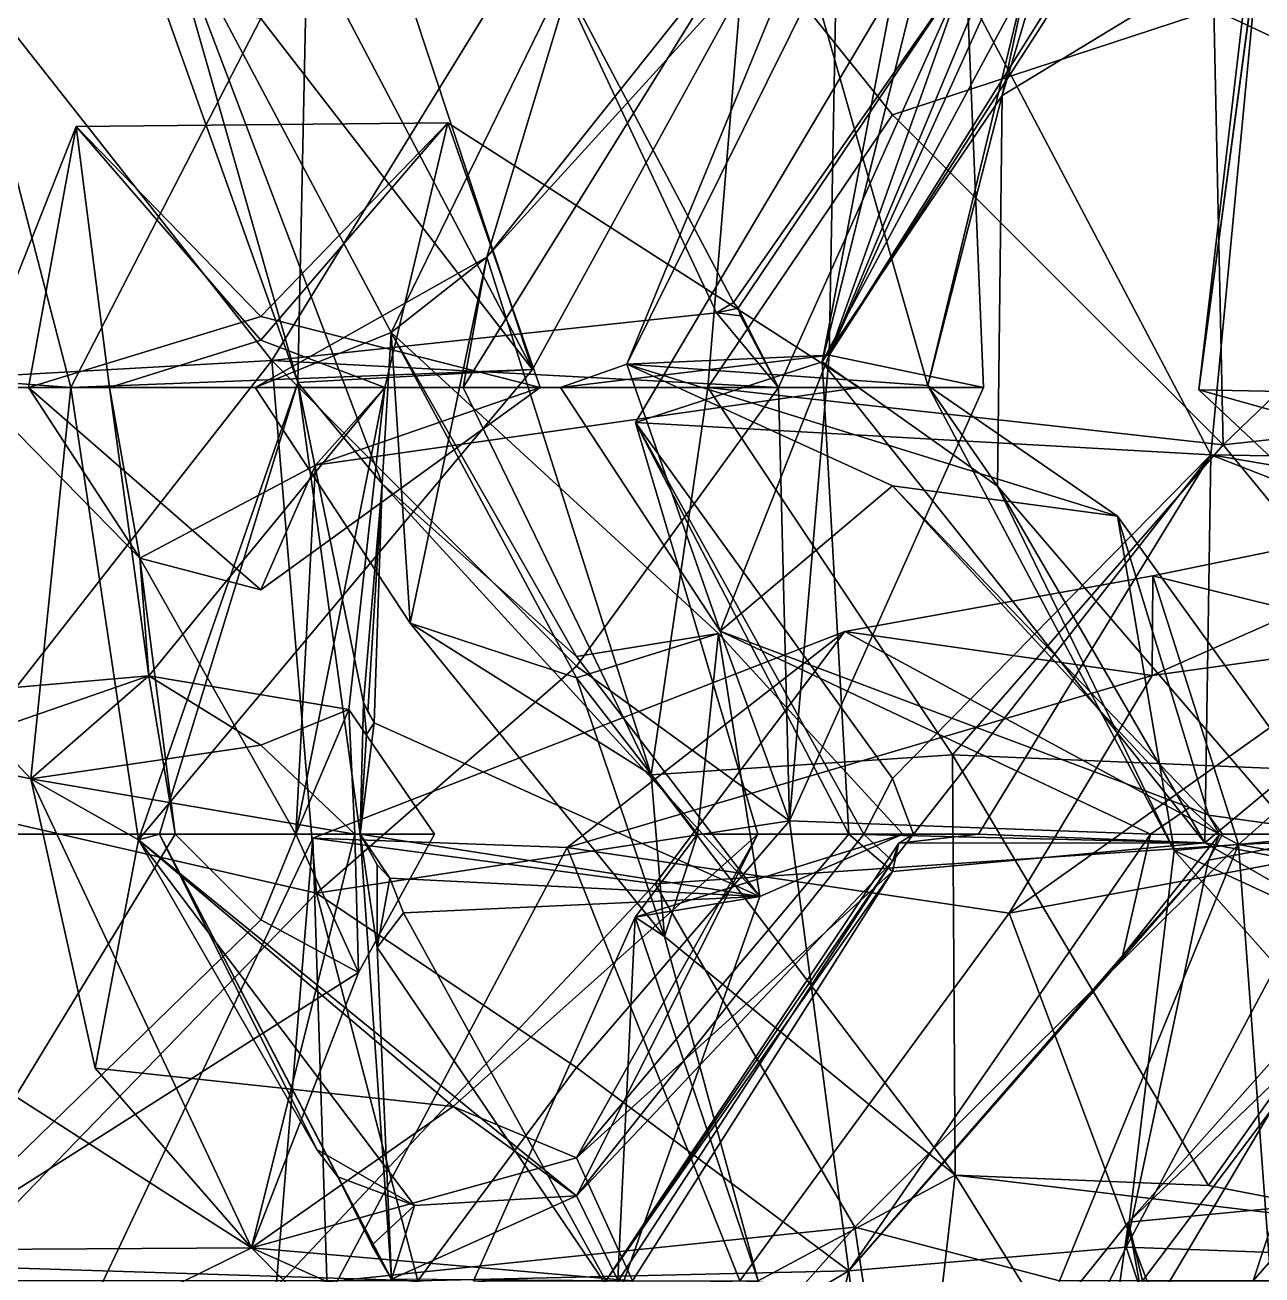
# Model space of a CAD drawing. Extents: x 290083 to 295691, y 4553739 to 4561622.
# Drawn here: x 294056.18 to 294105.5, y 4558586.44 to 4558636.29 of the extents above; entities that cross this region are included whole.
import ezdxf

# ---------------------------------------------------------------- set-up
doc = ezdxf.new("R2010")
doc.units = 0
doc.layers.add('Au_ppm_Pref_-_0_3', color=7, linetype='CONTINUOUS')

msp = doc.modelspace()

# ---------------------------------------------------------------- linework, layer by layer
at = {"layer": 'Au_ppm_Pref_-_0_3'}
for points in [[(294067.431, 4558639.651, 1905.647), (294067.059, 4558622.031, 1900.253), (294059.297, 4558643.833, 1900.584)], [(294061.531, 4558641.444, 1894.211), (294059.297, 4558643.833, 1900.584), (294067.059, 4558622.031, 1900.253)], [(294102.984, 4558621.736, 1894.584), (294105.725, 4558642.253, 1889.95), (294114.897, 4558621.5, 1888.8)], [(294102.984, 4558621.736, 1894.584), (294105.085, 4558639.651, 1894.645), (294105.725, 4558642.253, 1889.95)], [(294078.415, 4558639.684, 1888.68), (294061.531, 4558641.444, 1894.211), (294070.772, 4558624.029, 1889.508)], [(294067.059, 4558622.031, 1900.253), (294070.418, 4558617.996, 1894.645), (294061.531, 4558641.444, 1894.211)], [(294070.772, 4558624.029, 1889.508), (294061.531, 4558641.444, 1894.211), (294070.418, 4558617.996, 1894.645)], [(294103.581, 4558636.905, 1874.102), (294115.97, 4558631.099, 1873.738), (294125.949, 4558640.789, 1876.827)], [(294052.363, 4558640.239, 1948.491), (294066.012, 4558622.903, 1946.63), (294042.569, 4558621.589, 1949.854)], [(294066.012, 4558622.903, 1946.63), (294052.363, 4558640.239, 1948.491), (294076.579, 4558640.105, 1947.312)], [(294083.745, 4558624.812, 1946.201), (294066.012, 4558622.903, 1946.63), (294076.579, 4558640.105, 1947.312)], [(294073.651, 4558621.833, 1876.827), (294084.918, 4558639.998, 1876.827), (294074.587, 4558627.029, 1880.951)], [(294073.651, 4558621.833, 1876.827), (294083.403, 4558621.833, 1873.353), (294084.918, 4558639.998, 1876.827)], [(294086.057, 4558639.651, 1881.928), (294074.587, 4558627.029, 1880.951), (294084.918, 4558639.998, 1876.827)], [(294084.431, 4558625.22, 1946.204), (294083.745, 4558624.812, 1946.201), (294076.579, 4558640.105, 1947.312)], [(294084.431, 4558625.22, 1946.204), (294076.579, 4558640.105, 1947.312), (294093.707, 4558638.513, 1942.195)], [(294080.513, 4558620.435, 1906.747), (294087.958, 4558622.856, 1913.424), (294092.319, 4558640.326, 1907.276)], [(294080.513, 4558620.435, 1906.747), (294092.319, 4558640.326, 1907.276), (294103.455, 4558619.151, 1905.669)], [(294084.918, 4558639.998, 1876.827), (294083.403, 4558621.833, 1873.353), (294090.771, 4558632.71, 1873.201)], [(294090.771, 4558632.71, 1873.201), (294103.581, 4558636.905, 1874.102), (294084.918, 4558639.998, 1876.827)], [(294087.958, 4558622.856, 1913.424), (294091.185, 4558639.651, 1912.463), (294092.319, 4558640.326, 1907.276)], [(294092.319, 4558640.326, 1907.276), (294105.465, 4558640.282, 1900.867), (294103.455, 4558619.151, 1905.669)], [(294102.984, 4558621.736, 1894.584), (294112.823, 4558618.982, 1901.199), (294105.465, 4558640.282, 1900.867)], [(294102.984, 4558621.736, 1894.584), (294105.465, 4558640.282, 1900.867), (294105.085, 4558639.651, 1894.645)], [(294103.455, 4558619.151, 1905.669), (294105.465, 4558640.282, 1900.867), (294112.823, 4558618.982, 1901.199)], [(294076.418, 4558622.551, 1906.102), (294070.747, 4558639.651, 1908.962), (294065.573, 4558636.547, 1907.558)], [(294067.431, 4558639.651, 1905.647), (294076.418, 4558622.551, 1906.102), (294067.059, 4558622.031, 1900.253)], [(294076.418, 4558622.551, 1906.102), (294067.431, 4558639.651, 1905.647), (294085.796, 4558639.651, 1906.523)], [(294085.796, 4558639.651, 1906.523), (294070.747, 4558639.651, 1908.962), (294076.418, 4558622.551, 1906.102)], [(294078.415, 4558639.684, 1888.68), (294070.772, 4558624.029, 1889.508), (294074.587, 4558627.029, 1880.951)], [(294078.415, 4558639.684, 1888.68), (294074.587, 4558627.029, 1880.951), (294086.057, 4558639.651, 1881.928)], [(294088.553, 4558639.651, 1930.635), (294080.17, 4558622.767, 1930.538), (294088.239, 4558623.122, 1936.984)], [(294088.553, 4558639.651, 1930.635), (294087.117, 4558639.651, 1925.816), (294080.17, 4558622.767, 1930.538)], [(294080.17, 4558622.767, 1930.538), (294087.117, 4558639.651, 1925.816), (294092.175, 4558621.907, 1924.414)], [(294087.117, 4558639.651, 1925.816), (294096.463, 4558639.651, 1921.085), (294092.175, 4558621.907, 1924.414)], [(294095.135, 4558633.48, 1918.402), (294096.974, 4558639.651, 1915.478), (294087.958, 4558622.856, 1913.424)], [(294087.958, 4558622.856, 1913.424), (294096.974, 4558639.651, 1915.478), (294091.185, 4558639.651, 1912.463)], [(294095.129, 4558639.651, 1934.19), (294088.239, 4558623.122, 1936.984), (294095.658, 4558639.502, 1934.535)], [(294088.553, 4558639.651, 1930.635), (294088.239, 4558623.122, 1936.984), (294095.129, 4558639.651, 1934.19)], [(294098.576, 4558639.584, 1936.573), (294096.889, 4558636.556, 1936.363), (294088.239, 4558623.122, 1936.984)], [(294098.576, 4558639.584, 1936.573), (294088.239, 4558623.122, 1936.984), (294093.707, 4558638.513, 1942.195)], [(294095.658, 4558639.502, 1934.535), (294088.239, 4558623.122, 1936.984), (294096.889, 4558636.556, 1936.363)], [(294095.135, 4558633.48, 1918.402), (294092.175, 4558621.907, 1924.414), (294096.463, 4558639.651, 1921.085)], [(294095.135, 4558633.48, 1918.402), (294096.463, 4558639.651, 1921.085), (294105.28, 4558639.651, 1918.402)], [(294095.135, 4558633.48, 1918.402), (294105.28, 4558639.651, 1918.402), (294096.974, 4558639.651, 1915.478)], [(294084.618, 4558624.997, 1946.166), (294084.431, 4558625.22, 1946.204), (294093.707, 4558638.513, 1942.195)], [(294086.218, 4558621.833, 1945.952), (294084.618, 4558624.997, 1946.166), (294093.707, 4558638.513, 1942.195)], [(294094.402, 4558621.833, 1942.159), (294086.218, 4558621.833, 1945.952), (294093.707, 4558638.513, 1942.195)], [(294094.402, 4558621.833, 1942.159), (294093.707, 4558638.513, 1942.195), (294088.239, 4558623.122, 1936.984)], [(294040.546, 4558623.142, 1912.812), (294057.997, 4558621.833, 1908.891), (294053.704, 4558638.314, 1910.471)], [(294065.573, 4558636.547, 1907.558), (294053.704, 4558638.314, 1910.471), (294057.997, 4558621.833, 1908.891)], [(294065.573, 4558636.547, 1907.558), (294057.997, 4558621.833, 1908.891), (294076.418, 4558622.551, 1906.102)], [(294103.955, 4558619.546, 1873.353), (294103.581, 4558636.905, 1874.102), (294090.771, 4558632.71, 1873.201)], [(294103.955, 4558619.546, 1873.353), (294115.97, 4558631.099, 1873.738), (294103.581, 4558636.905, 1874.102)], [(294094.956, 4558617.897, 1918.402), (294095.135, 4558633.48, 1918.402), (294087.958, 4558622.856, 1913.424)], [(294094.956, 4558617.897, 1918.402), (294092.175, 4558621.907, 1924.414), (294095.135, 4558633.48, 1918.402)], [(294090.771, 4558632.71, 1873.201), (294083.403, 4558621.833, 1873.353), (294103.955, 4558619.546, 1873.353)], [(294054.08, 4558621.833, 1924.341), (294056.319, 4558621.833, 1928.704), (294058.211, 4558632.245, 1924.341)], [(294058.211, 4558632.245, 1924.341), (294059.545, 4558621.833, 1921.5), (294054.08, 4558621.833, 1924.341)], [(294058.211, 4558632.245, 1924.341), (294056.319, 4558621.833, 1928.704), (294065.573, 4558624.668, 1925.286)], [(294058.211, 4558632.245, 1924.341), (294065.573, 4558624.668, 1925.286), (294073.039, 4558632.391, 1924.341)], [(294073.039, 4558632.391, 1924.341), (294065.573, 4558623.714, 1923.714), (294058.211, 4558632.245, 1924.341)], [(294058.211, 4558632.245, 1924.341), (294065.573, 4558623.714, 1923.714), (294059.545, 4558621.833, 1921.5)], [(294073.039, 4558632.391, 1924.341), (294065.573, 4558624.668, 1925.286), (294076.722, 4558621.833, 1929.597)], [(294073.039, 4558632.391, 1924.341), (294070.528, 4558621.833, 1922.006), (294065.573, 4558623.714, 1923.714)], [(294089.451, 4558621.833, 1924.341), (294070.528, 4558621.833, 1922.006), (294073.039, 4558632.391, 1924.341)], [(294073.039, 4558632.391, 1924.341), (294076.722, 4558621.833, 1929.597), (294089.451, 4558621.833, 1924.341)], [(294115.97, 4558631.099, 1873.738), (294103.955, 4558619.546, 1873.353), (294124.752, 4558621.833, 1872.687)], [(294074.587, 4558627.029, 1880.951), (294065.356, 4558621.833, 1882.766), (294071.528, 4558612.437, 1882.766)], [(294070.772, 4558624.029, 1889.508), (294065.356, 4558621.833, 1882.766), (294074.587, 4558627.029, 1880.951)], [(294074.587, 4558627.029, 1880.951), (294071.528, 4558612.437, 1882.766), (294081.149, 4558606.383, 1877.934)], [(294073.651, 4558621.833, 1876.827), (294074.587, 4558627.029, 1880.951), (294081.149, 4558606.383, 1877.934)], [(294084.618, 4558624.997, 1946.166), (294083.745, 4558624.812, 1946.201), (294084.431, 4558625.22, 1946.204)], [(294076.722, 4558621.833, 1929.597), (294065.573, 4558624.668, 1925.286), (294056.319, 4558621.833, 1928.704)], [(294083.745, 4558624.812, 1946.201), (294086.218, 4558621.833, 1945.952), (294066.012, 4558622.903, 1946.63)], [(294084.711, 4558624.688, 1946.164), (294083.745, 4558624.812, 1946.201), (294084.618, 4558624.997, 1946.166)], [(294084.711, 4558624.688, 1946.164), (294086.218, 4558621.833, 1945.952), (294083.745, 4558624.812, 1946.201)], [(294086.218, 4558621.833, 1945.952), (294084.711, 4558624.688, 1946.164), (294084.618, 4558624.997, 1946.166)], [(294065.573, 4558623.714, 1923.714), (294070.528, 4558621.833, 1922.006), (294059.545, 4558621.833, 1921.5)], [(294070.772, 4558624.029, 1889.508), (294071.528, 4558612.437, 1882.766), (294065.356, 4558621.833, 1882.766)], [(294070.418, 4558617.996, 1894.645), (294078.172, 4558611.107, 1891.069), (294070.772, 4558624.029, 1889.508)], [(294070.772, 4558624.029, 1889.508), (294078.172, 4558611.107, 1891.069), (294083.834, 4558612.022, 1888.705)], [(294078.172, 4558610.256, 1886.625), (294071.528, 4558612.437, 1882.766), (294070.772, 4558624.029, 1889.508)], [(294083.834, 4558612.022, 1888.705), (294078.172, 4558610.256, 1886.625), (294070.772, 4558624.029, 1889.508)], [(294040.546, 4558623.142, 1912.812), (294043.783, 4558608.835, 1918.402), (294056.405, 4558606.222, 1912.373)], [(294040.546, 4558623.142, 1912.812), (294056.405, 4558606.222, 1912.373), (294057.997, 4558621.833, 1908.891)], [(294088.239, 4558623.122, 1936.984), (294077.523, 4558621.833, 1936.22), (294083.9, 4558612.115, 1936.22)], [(294088.239, 4558623.122, 1936.984), (294080.17, 4558622.767, 1930.538), (294077.523, 4558621.833, 1936.22)], [(294086.665, 4558604.547, 1941.656), (294088.239, 4558623.122, 1936.984), (294083.9, 4558612.115, 1936.22)], [(294094.402, 4558621.833, 1942.159), (294088.239, 4558623.122, 1936.984), (294086.665, 4558604.547, 1941.656)], [(294042.569, 4558621.589, 1949.854), (294066.012, 4558622.903, 1946.63), (294052.195, 4558605.252, 1947.387)], [(294066.012, 4558622.903, 1946.63), (294067.793, 4558601.665, 1943.552), (294052.195, 4558605.252, 1947.387)], [(294057.997, 4558621.833, 1908.891), (294060.695, 4558603.791, 1905.319), (294076.418, 4558622.551, 1906.102)], [(294060.695, 4558603.791, 1905.319), (294067.059, 4558622.031, 1900.253), (294076.418, 4558622.551, 1906.102)], [(294066.012, 4558622.903, 1946.63), (294078.172, 4558610.718, 1945.864), (294067.793, 4558601.665, 1943.552)], [(294066.012, 4558622.903, 1946.63), (294086.218, 4558621.833, 1945.952), (294078.172, 4558610.718, 1945.864)], [(294083.9, 4558612.115, 1936.22), (294077.523, 4558621.833, 1936.22), (294080.17, 4558622.767, 1930.538)], [(294083.9, 4558612.115, 1936.22), (294080.17, 4558622.767, 1930.538), (294090.771, 4558617.908, 1934.911)], [(294090.771, 4558617.908, 1934.911), (294080.17, 4558622.767, 1930.538), (294099.737, 4558616.694, 1930.281)], [(294080.17, 4558622.767, 1930.538), (294092.175, 4558621.907, 1924.414), (294099.737, 4558616.694, 1930.281)], [(294087.958, 4558622.856, 1913.424), (294080.513, 4558620.435, 1906.747), (294089.026, 4558604.015, 1907.346)], [(294094.956, 4558617.897, 1918.402), (294087.958, 4558622.856, 1913.424), (294103.223, 4558603.666, 1912.48)], [(294103.223, 4558603.666, 1912.48), (294087.958, 4558622.856, 1913.424), (294089.026, 4558604.015, 1907.346)], [(294060.755, 4558615.019, 1924.341), (294056.319, 4558621.833, 1928.704), (294054.08, 4558621.833, 1924.341)], [(294054.08, 4558621.833, 1924.341), (294059.545, 4558621.833, 1921.5), (294060.755, 4558615.019, 1924.341)], [(294060.755, 4558615.019, 1924.341), (294065.573, 4558613.766, 1927.03), (294056.319, 4558621.833, 1928.704)], [(294065.573, 4558613.766, 1927.03), (294076.722, 4558621.833, 1929.597), (294056.319, 4558621.833, 1928.704)], [(294060.695, 4558603.791, 1905.319), (294057.997, 4558621.833, 1908.891), (294056.405, 4558606.222, 1912.373)], [(294060.755, 4558615.019, 1924.341), (294059.545, 4558621.833, 1921.5), (294061.11, 4558610.327, 1918.402)], [(294070.528, 4558621.833, 1922.006), (294061.11, 4558610.327, 1918.402), (294059.545, 4558621.833, 1921.5)], [(294067.059, 4558622.031, 1900.253), (294060.695, 4558603.791, 1905.319), (294061.541, 4558604.015, 1900.584)], [(294070.528, 4558621.833, 1922.006), (294069.093, 4558608.993, 1918.402), (294061.11, 4558610.327, 1918.402)], [(294061.541, 4558604.015, 1900.584), (294069.541, 4558604.015, 1896.515), (294067.059, 4558622.031, 1900.253)], [(294067.761, 4558618.739, 1924.341), (294076.722, 4558621.833, 1929.597), (294065.573, 4558613.766, 1927.03)], [(294070.528, 4558621.833, 1922.006), (294067.761, 4558618.739, 1924.341), (294066.98, 4558604.015, 1919.065)], [(294070.528, 4558621.833, 1922.006), (294066.98, 4558604.015, 1919.065), (294069.093, 4558608.993, 1918.402)], [(294067.059, 4558622.031, 1900.253), (294069.541, 4558604.015, 1896.515), (294069.672, 4558609.266, 1896.15)], [(294067.059, 4558622.031, 1900.253), (294069.672, 4558609.266, 1896.15), (294070.418, 4558617.996, 1894.645)], [(294089.451, 4558621.833, 1924.341), (294076.722, 4558621.833, 1929.597), (294067.761, 4558618.739, 1924.341)], [(294067.761, 4558618.739, 1924.341), (294070.528, 4558621.833, 1922.006), (294089.451, 4558621.833, 1924.341)], [(294073.651, 4558621.833, 1876.827), (294081.149, 4558606.383, 1877.934), (294083.403, 4558621.833, 1873.353)], [(294086.665, 4558604.547, 1941.656), (294078.172, 4558610.718, 1945.864), (294086.218, 4558621.833, 1945.952)], [(294081.149, 4558606.383, 1877.934), (294093.166, 4558607.185, 1873.073), (294083.403, 4558621.833, 1873.353)], [(294103.955, 4558619.546, 1873.353), (294083.403, 4558621.833, 1873.353), (294093.166, 4558607.185, 1873.073)], [(294094.402, 4558621.833, 1942.159), (294086.665, 4558604.547, 1941.656), (294086.218, 4558621.833, 1945.952)], [(294094.956, 4558617.897, 1918.402), (294101.998, 4558603.364, 1924.059), (294092.175, 4558621.907, 1924.414)], [(294099.737, 4558616.694, 1930.281), (294092.175, 4558621.907, 1924.414), (294101.998, 4558603.364, 1924.059)], [(294120.192, 4558605.61, 1894.631), (294112.823, 4558618.982, 1901.199), (294102.984, 4558621.736, 1894.584)], [(294120.192, 4558605.61, 1894.631), (294102.984, 4558621.736, 1894.584), (294114.897, 4558621.5, 1888.8)], [(294124.752, 4558621.833, 1872.687), (294103.955, 4558619.546, 1873.353), (294114.869, 4558606.264, 1872.156)], [(294085.401, 4558604.015, 1906.523), (294089.026, 4558604.015, 1907.346), (294080.513, 4558620.435, 1906.747)], [(294085.401, 4558604.015, 1906.523), (294080.513, 4558620.435, 1906.747), (294089.629, 4558604.015, 1905.985)], [(294080.513, 4558620.435, 1906.747), (294090.771, 4558606.237, 1905.782), (294089.629, 4558604.015, 1905.985)], [(294090.771, 4558606.237, 1905.782), (294080.513, 4558620.435, 1906.747), (294103.455, 4558619.151, 1905.669)], [(294103.455, 4558619.151, 1905.669), (294091.609, 4558604.015, 1906.129), (294090.771, 4558606.237, 1905.782)], [(294094.196, 4558604.015, 1906.523), (294091.609, 4558604.015, 1906.129), (294103.455, 4558619.151, 1905.669)], [(294103.955, 4558619.546, 1873.353), (294093.166, 4558607.185, 1873.073), (294114.869, 4558606.264, 1872.156)], [(294103.223, 4558603.666, 1912.48), (294094.196, 4558604.015, 1906.523), (294103.455, 4558619.151, 1905.669)], [(294115.97, 4558614.256, 1909.937), (294103.223, 4558603.666, 1912.48), (294103.455, 4558619.151, 1905.669)], [(294115.97, 4558614.256, 1909.937), (294103.455, 4558619.151, 1905.669), (294124.195, 4558615.647, 1906.523)], [(294124.195, 4558615.647, 1906.523), (294103.455, 4558619.151, 1905.669), (294112.823, 4558618.982, 1901.199)], [(294067.761, 4558618.739, 1924.341), (294065.573, 4558613.766, 1927.03), (294060.755, 4558615.019, 1924.341)], [(294060.755, 4558615.019, 1924.341), (294066.98, 4558604.015, 1919.065), (294067.761, 4558618.739, 1924.341)], [(294069.672, 4558609.266, 1896.15), (294069.847, 4558608.898, 1895.862), (294070.418, 4558617.996, 1894.645)], [(294069.847, 4558608.898, 1895.862), (294070.092, 4558608.46, 1895.871), (294070.418, 4558617.996, 1894.645)], [(294070.092, 4558608.46, 1895.871), (294085.471, 4558601.535, 1893.896), (294070.418, 4558617.996, 1894.645)], [(294078.172, 4558611.107, 1891.069), (294070.418, 4558617.996, 1894.645), (294085.471, 4558601.535, 1893.896)], [(294083.9, 4558612.115, 1936.22), (294090.771, 4558617.908, 1934.911), (294102.613, 4558605.087, 1936.22)], [(294090.771, 4558617.908, 1934.911), (294099.737, 4558616.694, 1930.281), (294103.371, 4558604.776, 1935.966)], [(294090.771, 4558617.908, 1934.911), (294103.371, 4558604.776, 1935.966), (294102.613, 4558605.087, 1936.22)], [(294094.956, 4558617.897, 1918.402), (294110.954, 4558599.218, 1917.441), (294101.998, 4558603.364, 1924.059)], [(294094.956, 4558617.897, 1918.402), (294103.223, 4558603.666, 1912.48), (294110.954, 4558599.218, 1917.441)], [(294101.119, 4558610.351, 1828.261), (294117.887, 4558617.764, 1829.115), (294101.154, 4558614.317, 1833.791)], [(294117.887, 4558617.764, 1829.115), (294101.119, 4558610.351, 1828.261), (294110.57, 4558611.652, 1823.373)], [(294117.887, 4558617.764, 1829.115), (294113.296, 4558611.318, 1836.425), (294101.154, 4558614.317, 1833.791)], [(294103.371, 4558604.776, 1935.966), (294099.737, 4558616.694, 1930.281), (294108.877, 4558604.015, 1930.281)], [(294099.737, 4558616.694, 1930.281), (294101.998, 4558603.364, 1924.059), (294108.877, 4558604.015, 1930.281)], [(294060.755, 4558615.019, 1924.341), (294061.11, 4558610.327, 1918.402), (294062.168, 4558604.015, 1920.007)], [(294060.755, 4558615.019, 1924.341), (294062.168, 4558604.015, 1920.007), (294066.98, 4558604.015, 1919.065)], [(294104.57, 4558603.605, 1841.068), (294088.865, 4558612.106, 1835.079), (294101.154, 4558614.317, 1833.791)], [(294101.154, 4558614.317, 1833.791), (294088.865, 4558612.106, 1835.079), (294101.119, 4558610.351, 1828.261)], [(294104.57, 4558603.605, 1841.068), (294101.154, 4558614.317, 1833.791), (294113.296, 4558611.318, 1836.425)], [(294115.97, 4558614.256, 1909.937), (294122.82, 4558599.829, 1911.148), (294103.223, 4558603.666, 1912.48)], [(294081.298, 4558602.041, 1839.059), (294067.655, 4558603.86, 1834.657), (294088.865, 4558612.106, 1835.079)], [(294077.791, 4558603.48, 1828.766), (294088.865, 4558612.106, 1835.079), (294067.655, 4558603.86, 1834.657)], [(294078.172, 4558610.256, 1886.625), (294081.677, 4558599.932, 1882.766), (294071.528, 4558612.437, 1882.766)], [(294071.528, 4558612.437, 1882.766), (294081.677, 4558599.932, 1882.766), (294081.149, 4558606.383, 1877.934)], [(294088.865, 4558612.106, 1835.079), (294077.791, 4558603.48, 1828.766), (294101.119, 4558610.351, 1828.261)], [(294104.57, 4558603.605, 1841.068), (294081.298, 4558602.041, 1839.059), (294088.865, 4558612.106, 1835.079)], [(294101.053, 4558604.015, 1937.313), (294086.665, 4558604.547, 1941.656), (294083.9, 4558612.115, 1936.22)], [(294101.053, 4558604.015, 1937.313), (294083.9, 4558612.115, 1936.22), (294102.613, 4558605.087, 1936.22)], [(294078.172, 4558611.107, 1891.069), (294085.471, 4558601.535, 1893.896), (294083.834, 4558612.022, 1888.705)], [(294083.834, 4558612.022, 1888.705), (294082.99, 4558604.015, 1886.434), (294078.172, 4558610.256, 1886.625)], [(294091.184, 4558604.015, 1888.705), (294082.99, 4558604.015, 1886.434), (294083.834, 4558612.022, 1888.705)], [(294091.184, 4558604.015, 1888.705), (294083.834, 4558612.022, 1888.705), (294085.471, 4558601.535, 1893.896)], [(294095.414, 4558600.86, 1824.408), (294110.57, 4558611.652, 1823.373), (294101.119, 4558610.351, 1828.261)], [(294095.414, 4558600.86, 1824.408), (294112.426, 4558604.015, 1818.813), (294110.57, 4558611.652, 1823.373)], [(294113.296, 4558611.318, 1836.425), (294128.939, 4558604.682, 1841.244), (294104.57, 4558603.605, 1841.068)], [(294086.665, 4558604.547, 1941.656), (294067.793, 4558601.665, 1943.552), (294078.172, 4558610.718, 1945.864)], [(294042.897, 4558604.015, 1919.591), (294062.168, 4558604.015, 1920.007), (294061.11, 4558610.327, 1918.402)], [(294042.897, 4558604.015, 1919.591), (294061.11, 4558610.327, 1918.402), (294043.783, 4558608.835, 1918.402)], [(294043.783, 4558608.835, 1918.402), (294061.11, 4558610.327, 1918.402), (294056.405, 4558606.222, 1912.373)], [(294061.11, 4558610.327, 1918.402), (294065.573, 4558607.565, 1917.218), (294056.405, 4558606.222, 1912.373)], [(294069.093, 4558608.993, 1918.402), (294065.573, 4558607.565, 1917.218), (294061.11, 4558610.327, 1918.402)], [(294101.119, 4558610.351, 1828.261), (294077.791, 4558603.48, 1828.766), (294095.414, 4558600.86, 1824.408)], [(294078.172, 4558610.256, 1886.625), (294082.99, 4558604.015, 1886.434), (294081.677, 4558599.932, 1882.766)], [(294069.672, 4558609.266, 1896.15), (294069.541, 4558604.015, 1896.515), (294069.79, 4558607.988, 1895.984)], [(294069.79, 4558607.988, 1895.984), (294070.092, 4558608.46, 1895.871), (294069.672, 4558609.266, 1896.15)], [(294070.092, 4558608.46, 1895.871), (294069.847, 4558608.898, 1895.862), (294069.672, 4558609.266, 1896.15)], [(294069.093, 4558608.993, 1918.402), (294069.328, 4558604.015, 1916.632), (294065.573, 4558607.565, 1917.218)], [(294066.98, 4558604.015, 1919.065), (294072.506, 4558604.015, 1918.402), (294069.093, 4558608.993, 1918.402)], [(294069.093, 4558608.993, 1918.402), (294072.506, 4558604.015, 1918.402), (294069.328, 4558604.015, 1916.632)], [(294069.79, 4558607.988, 1895.984), (294069.541, 4558604.015, 1896.515), (294070.092, 4558608.46, 1895.871)], [(294070.092, 4558608.46, 1895.871), (294069.541, 4558604.015, 1896.515), (294085.471, 4558601.535, 1893.896)], [(294056.405, 4558606.222, 1912.373), (294065.573, 4558607.565, 1917.218), (294069.328, 4558604.015, 1916.632)], [(294093.272, 4558590.417, 1878.445), (294093.166, 4558607.185, 1873.073), (294081.149, 4558606.383, 1877.934)], [(294093.272, 4558590.417, 1878.445), (294103.371, 4558589.999, 1872.155), (294093.166, 4558607.185, 1873.073)], [(294114.869, 4558606.264, 1872.156), (294093.166, 4558607.185, 1873.073), (294103.371, 4558589.999, 1872.155)], [(294058.974, 4558594.682, 1906.523), (294056.405, 4558606.222, 1912.373), (294065.201, 4558587.519, 1912.275)], [(294058.974, 4558594.682, 1906.523), (294060.695, 4558603.791, 1905.319), (294056.405, 4558606.222, 1912.373)], [(294056.405, 4558606.222, 1912.373), (294069.328, 4558604.015, 1916.632), (294065.201, 4558587.519, 1912.275)], [(294093.272, 4558590.417, 1878.445), (294081.149, 4558606.383, 1877.934), (294081.677, 4558599.932, 1882.766)], [(294091.609, 4558604.015, 1906.129), (294089.629, 4558604.015, 1905.985), (294090.771, 4558606.237, 1905.782)], [(294114.218, 4558587.919, 1877.568), (294114.869, 4558606.264, 1872.156), (294103.371, 4558589.999, 1872.155)], [(294107.683, 4558589.257, 1864.948), (294100.173, 4558588.538, 1858.749), (294115.501, 4558605.757, 1858.83)], [(294115.501, 4558605.757, 1858.83), (294100.173, 4558588.538, 1858.749), (294108.597, 4558596.624, 1853.069)], [(294052.195, 4558605.252, 1947.387), (294067.793, 4558601.665, 1943.552), (294053.395, 4558586.793, 1942.159)], [(294103.813, 4558604.007, 1936.348), (294101.053, 4558604.015, 1937.313), (294102.613, 4558605.087, 1936.22)], [(294102.613, 4558605.087, 1936.22), (294103.371, 4558604.776, 1935.966), (294103.813, 4558604.007, 1936.348)], [(294103.371, 4558604.776, 1935.966), (294108.877, 4558604.015, 1930.281), (294103.927, 4558604.015, 1935.958)], [(294103.371, 4558604.776, 1935.966), (294103.927, 4558604.015, 1935.958), (294103.813, 4558604.007, 1936.348)], [(294104.57, 4558603.605, 1841.068), (294128.939, 4558604.682, 1841.244), (294118.117, 4558601.108, 1847.413)], [(294078.172, 4558594.708, 1939.322), (294067.793, 4558601.665, 1943.552), (294086.665, 4558604.547, 1941.656)], [(294078.172, 4558594.708, 1939.322), (294086.665, 4558604.547, 1941.656), (294089.029, 4558586.603, 1936.107)], [(294101.053, 4558604.015, 1937.313), (294089.029, 4558586.603, 1936.107), (294086.665, 4558604.547, 1941.656)], [(294042.897, 4558604.015, 1919.591), (294052.064, 4558587.44, 1918.648), (294062.168, 4558604.015, 1920.007)], [(294052.064, 4558587.44, 1918.648), (294065.573, 4558600.602, 1919.54), (294062.168, 4558604.015, 1920.007)], [(294066.195, 4558585.944, 1841.175), (294057.166, 4558581.692, 1835.983), (294067.655, 4558603.86, 1834.657)], [(294067.655, 4558603.86, 1834.657), (294057.166, 4558581.692, 1835.983), (294068.24, 4558585.457, 1829.735)], [(294058.974, 4558594.682, 1906.523), (294073.253, 4558593.154, 1906.523), (294060.695, 4558603.791, 1905.319)], [(294060.695, 4558603.791, 1905.319), (294067.81, 4558591.44, 1901.982), (294061.541, 4558604.015, 1900.584)], [(294071.708, 4558589.204, 1902.473), (294067.81, 4558591.44, 1901.982), (294060.695, 4558603.791, 1905.319)], [(294071.708, 4558589.204, 1902.473), (294060.695, 4558603.791, 1905.319), (294078.172, 4558589.597, 1905.39)], [(294060.695, 4558603.791, 1905.319), (294073.253, 4558593.154, 1906.523), (294078.172, 4558589.597, 1905.39)], [(294061.541, 4558604.015, 1900.584), (294067.81, 4558591.44, 1901.982), (294068.647, 4558590.357, 1900.646)], [(294068.647, 4558590.357, 1900.646), (294070.79, 4558586.268, 1900.584), (294061.541, 4558604.015, 1900.584)], [(294061.541, 4558604.015, 1900.584), (294070.79, 4558586.268, 1900.584), (294069.541, 4558604.015, 1896.515)], [(294066.98, 4558604.015, 1919.065), (294062.168, 4558604.015, 1920.007), (294065.573, 4558600.602, 1919.54)], [(294065.201, 4558587.519, 1912.275), (294069.328, 4558604.015, 1916.632), (294069.473, 4558598.499, 1918.402)], [(294066.98, 4558604.015, 1919.065), (294065.573, 4558600.602, 1919.54), (294069.473, 4558598.499, 1918.402)], [(294066.195, 4558585.944, 1841.175), (294067.655, 4558603.86, 1834.657), (294081.298, 4558602.041, 1839.059)], [(294066.98, 4558604.015, 1919.065), (294069.473, 4558598.499, 1918.402), (294072.506, 4558604.015, 1918.402)], [(294067.655, 4558603.86, 1834.657), (294068.24, 4558585.457, 1829.735), (294077.791, 4558603.48, 1828.766)], [(294072.506, 4558604.015, 1918.402), (294069.473, 4558598.499, 1918.402), (294069.328, 4558604.015, 1916.632)], [(294070.212, 4558599.496, 1897.319), (294070.212, 4558602.796, 1896.41), (294069.541, 4558604.015, 1896.515)], [(294070.79, 4558586.268, 1900.584), (294070.212, 4558599.496, 1897.319), (294069.541, 4558604.015, 1896.515)], [(294070.212, 4558602.796, 1896.41), (294070.718, 4558602.256, 1896.329), (294069.541, 4558604.015, 1896.515)], [(294069.541, 4558604.015, 1896.515), (294070.718, 4558602.256, 1896.329), (294085.471, 4558601.535, 1893.896)], [(294085.401, 4558604.015, 1906.523), (294073.253, 4558593.154, 1906.523), (294078.172, 4558591.106, 1908.16)], [(294085.401, 4558604.015, 1906.523), (294078.172, 4558589.597, 1905.39), (294073.253, 4558593.154, 1906.523)], [(294085.401, 4558604.015, 1906.523), (294078.172, 4558591.106, 1908.16), (294089.026, 4558604.015, 1907.346)], [(294085.401, 4558604.015, 1906.523), (294089.629, 4558604.015, 1905.985), (294078.172, 4558589.597, 1905.39)], [(294078.172, 4558591.106, 1908.16), (294090.771, 4558602.531, 1907.018), (294089.026, 4558604.015, 1907.346)], [(294090.771, 4558602.943, 1906.166), (294078.172, 4558589.597, 1905.39), (294089.629, 4558604.015, 1905.985)], [(294090.771, 4558602.531, 1907.018), (294079.337, 4558586.197, 1906.523), (294091.024, 4558603.657, 1906.523)], [(294090.771, 4558602.943, 1906.166), (294091.024, 4558603.657, 1906.523), (294079.337, 4558586.197, 1906.523)], [(294091.184, 4558604.015, 1888.705), (294085.471, 4558601.535, 1893.896), (294080.508, 4558600.711, 1888.705)], [(294091.184, 4558604.015, 1888.705), (294080.508, 4558600.711, 1888.705), (294082.99, 4558604.015, 1886.434)], [(294081.677, 4558599.932, 1882.766), (294082.99, 4558604.015, 1886.434), (294080.508, 4558600.711, 1888.705)], [(294104.57, 4558603.605, 1841.068), (294089.268, 4558588.341, 1841.666), (294081.298, 4558602.041, 1839.059)], [(294103.223, 4558603.666, 1912.48), (294089.026, 4558604.015, 1907.346), (294090.771, 4558602.531, 1907.018)], [(294101.053, 4558604.015, 1937.313), (294099.941, 4558599.165, 1936.22), (294089.029, 4558586.603, 1936.107)], [(294104.57, 4558603.605, 1841.068), (294097.433, 4558586.197, 1844.331), (294089.268, 4558588.341, 1841.666)], [(294091.609, 4558604.015, 1906.129), (294090.771, 4558602.943, 1906.166), (294089.629, 4558604.015, 1905.985)], [(294091.609, 4558604.015, 1906.129), (294091.024, 4558603.657, 1906.523), (294090.771, 4558602.943, 1906.166)], [(294103.223, 4558603.666, 1912.48), (294090.771, 4558602.531, 1907.018), (294091.024, 4558603.657, 1906.523)], [(294091.609, 4558604.015, 1906.129), (294094.196, 4558604.015, 1906.523), (294091.024, 4558603.657, 1906.523)], [(294103.223, 4558603.666, 1912.48), (294091.024, 4558603.657, 1906.523), (294094.196, 4558604.015, 1906.523)], [(294095.414, 4558600.86, 1824.408), (294101.265, 4558585.256, 1821.824), (294112.426, 4558604.015, 1818.813)], [(294104.57, 4558603.605, 1841.068), (294105.849, 4558586.197, 1845.962), (294097.433, 4558586.197, 1844.331)], [(294101.053, 4558604.015, 1937.313), (294103.813, 4558604.007, 1936.348), (294099.941, 4558599.165, 1936.22)], [(294099.941, 4558599.165, 1936.22), (294103.813, 4558604.007, 1936.348), (294103.371, 4558602.985, 1935.877)], [(294108.877, 4558604.015, 1930.281), (294100.087, 4558587.549, 1930.131), (294103.371, 4558602.985, 1935.877)], [(294100.087, 4558587.549, 1930.131), (294108.877, 4558604.015, 1930.281), (294101.998, 4558603.364, 1924.059)], [(294117.99, 4558587.121, 1818.83), (294112.426, 4558604.015, 1818.813), (294101.265, 4558585.256, 1821.824)], [(294122.82, 4558599.829, 1911.148), (294110.954, 4558599.218, 1917.441), (294103.223, 4558603.666, 1912.48)], [(294108.877, 4558604.015, 1930.281), (294103.371, 4558602.985, 1935.877), (294103.927, 4558604.015, 1935.958)], [(294103.927, 4558604.015, 1935.958), (294103.371, 4558602.985, 1935.877), (294103.813, 4558604.007, 1936.348)], [(294104.57, 4558603.605, 1841.068), (294118.117, 4558601.108, 1847.413), (294105.849, 4558586.197, 1845.962)], [(294068.24, 4558585.457, 1829.735), (294084.682, 4558586.197, 1824.171), (294077.791, 4558603.48, 1828.766)], [(294084.682, 4558586.197, 1824.171), (294095.414, 4558600.86, 1824.408), (294077.791, 4558603.48, 1828.766)], [(294101.998, 4558603.364, 1924.059), (294116.556, 4558586.947, 1924.502), (294100.087, 4558587.549, 1930.131)], [(294101.998, 4558603.364, 1924.059), (294110.954, 4558599.218, 1917.441), (294116.556, 4558586.947, 1924.502)], [(294070.212, 4558602.796, 1896.41), (294070.212, 4558599.496, 1897.319), (294070.718, 4558602.256, 1896.329)], [(294090.771, 4558602.943, 1906.166), (294079.829, 4558586.197, 1905.742), (294078.172, 4558589.597, 1905.39)], [(294090.771, 4558602.943, 1906.166), (294079.337, 4558586.197, 1906.523), (294079.829, 4558586.197, 1905.742)], [(294089.029, 4558586.603, 1936.107), (294099.941, 4558599.165, 1936.22), (294103.371, 4558602.985, 1935.877)], [(294089.029, 4558586.603, 1936.107), (294103.371, 4558602.985, 1935.877), (294100.087, 4558587.549, 1930.131)], [(294070.718, 4558602.256, 1896.329), (294070.212, 4558599.496, 1897.319), (294071.268, 4558600.874, 1896.244)], [(294070.718, 4558602.256, 1896.329), (294071.268, 4558600.874, 1896.244), (294085.471, 4558601.535, 1893.896)], [(294078.172, 4558591.106, 1908.16), (294080.4, 4558586.197, 1907.573), (294090.771, 4558602.531, 1907.018)], [(294090.771, 4558602.531, 1907.018), (294080.4, 4558586.197, 1907.573), (294079.337, 4558586.197, 1906.523)], [(294071.842, 4558586.197, 1939.175), (294053.395, 4558586.793, 1942.159), (294067.793, 4558601.665, 1943.552)], [(294066.195, 4558585.944, 1841.175), (294081.298, 4558602.041, 1839.059), (294089.268, 4558588.341, 1841.666)], [(294071.842, 4558586.197, 1939.175), (294067.793, 4558601.665, 1943.552), (294078.172, 4558594.708, 1939.322)], [(294071.268, 4558600.874, 1896.244), (294079.776, 4558585.403, 1894.911), (294085.471, 4558601.535, 1893.896)], [(294079.776, 4558585.403, 1894.911), (294080.508, 4558600.711, 1888.705), (294085.471, 4558601.535, 1893.896)], [(294108.597, 4558596.624, 1853.069), (294105.147, 4558586.197, 1847.967), (294118.117, 4558601.108, 1847.413)], [(294118.117, 4558601.108, 1847.413), (294105.147, 4558586.197, 1847.967), (294118.767, 4558586.197, 1847.13)], [(294070.212, 4558599.496, 1897.319), (294079.776, 4558585.403, 1894.911), (294071.268, 4558600.874, 1896.244)], [(294079.776, 4558585.403, 1894.911), (294074.065, 4558586.197, 1888.705), (294080.508, 4558600.711, 1888.705)], [(294074.065, 4558586.197, 1888.705), (294085.408, 4558586.197, 1883.666), (294080.508, 4558600.711, 1888.705)], [(294081.677, 4558599.932, 1882.766), (294080.508, 4558600.711, 1888.705), (294085.408, 4558586.197, 1883.666)], [(294084.682, 4558586.197, 1824.171), (294101.265, 4558585.256, 1821.824), (294095.414, 4558600.86, 1824.408)], [(294052.064, 4558587.44, 1918.648), (294069.473, 4558598.499, 1918.402), (294065.573, 4558600.602, 1919.54)], [(294093.272, 4558590.417, 1878.445), (294081.677, 4558599.932, 1882.766), (294085.408, 4558586.197, 1883.666)], [(294070.79, 4558586.268, 1900.584), (294079.776, 4558585.403, 1894.911), (294070.212, 4558599.496, 1897.319)], [(294065.201, 4558587.519, 1912.275), (294069.473, 4558598.499, 1918.402), (294052.064, 4558587.44, 1918.648)], [(294053.159, 4558581.593, 1907.971), (294065.201, 4558587.519, 1912.275), (294048.764, 4558598.061, 1912.463)], [(294065.201, 4558587.519, 1912.275), (294052.064, 4558587.44, 1918.648), (294048.764, 4558598.061, 1912.463)], [(294100.739, 4558586.197, 1853.069), (294108.597, 4558596.624, 1853.069), (294100.173, 4558588.538, 1858.749)], [(294100.739, 4558586.197, 1853.069), (294105.147, 4558586.197, 1847.967), (294108.597, 4558596.624, 1853.069)], [(294058.974, 4558594.682, 1906.523), (294065.201, 4558587.519, 1912.275), (294073.253, 4558593.154, 1906.523)], [(294089.029, 4558586.603, 1936.107), (294071.842, 4558586.197, 1939.175), (294078.172, 4558594.708, 1939.322)], [(294073.253, 4558593.154, 1906.523), (294065.201, 4558587.519, 1912.275), (294078.172, 4558591.106, 1908.16)], [(294068.647, 4558590.357, 1900.646), (294067.81, 4558591.44, 1901.982), (294071.708, 4558589.204, 1902.473)], [(294065.201, 4558587.519, 1912.275), (294080.4, 4558586.197, 1907.573), (294078.172, 4558591.106, 1908.16)], [(294070.009, 4558587.624, 1900.95), (294070.79, 4558586.268, 1900.584), (294068.647, 4558590.357, 1900.646)], [(294068.647, 4558590.357, 1900.646), (294071.708, 4558589.204, 1902.473), (294070.009, 4558587.624, 1900.95)], [(294093.272, 4558590.417, 1878.445), (294085.408, 4558586.197, 1883.666), (294090.717, 4558568.3, 1882.71)], [(294093.272, 4558590.417, 1878.445), (294090.717, 4558568.3, 1882.71), (294103.371, 4558574.137, 1878.746)], [(294093.272, 4558590.417, 1878.445), (294103.371, 4558574.137, 1878.746), (294114.218, 4558587.919, 1877.568)], [(294093.272, 4558590.417, 1878.445), (294114.218, 4558587.919, 1877.568), (294103.371, 4558589.999, 1872.155)], [(294070.79, 4558586.268, 1900.584), (294070.009, 4558587.624, 1900.95), (294071.708, 4558589.204, 1902.473)], [(294070.79, 4558586.268, 1900.584), (294071.708, 4558589.204, 1902.473), (294078.172, 4558589.597, 1905.39)], [(294070.79, 4558586.268, 1900.584), (294078.172, 4558589.597, 1905.39), (294079.829, 4558586.197, 1905.742)], [(294107.683, 4558589.257, 1864.948), (294104.019, 4558567.256, 1865.832), (294100.173, 4558588.538, 1858.749)], [(294107.683, 4558589.257, 1864.948), (294109.375, 4558586.197, 1868.057), (294104.019, 4558567.256, 1865.832)], [(294066.195, 4558585.944, 1841.175), (294089.268, 4558588.341, 1841.666), (294078.172, 4558575.815, 1843.669)], [(294092.275, 4558568.532, 1847.342), (294078.172, 4558575.815, 1843.669), (294089.268, 4558588.341, 1841.666)], [(294097.433, 4558586.197, 1844.331), (294092.275, 4558568.532, 1847.342), (294089.268, 4558588.341, 1841.666)], [(294104.019, 4558567.256, 1865.832), (294089.365, 4558575.071, 1858.835), (294100.173, 4558588.538, 1858.749)], [(294098.321, 4558575.52, 1853.069), (294100.173, 4558588.538, 1858.749), (294089.365, 4558575.071, 1858.835)], [(294098.321, 4558575.52, 1853.069), (294100.739, 4558586.197, 1853.069), (294100.173, 4558588.538, 1858.749)], [(294112.7, 4558581.912, 1882.766), (294114.218, 4558587.919, 1877.568), (294103.371, 4558574.137, 1878.746)], [(294053.159, 4558581.593, 1907.971), (294073.317, 4558579.33, 1906.523), (294065.201, 4558587.519, 1912.275)], [(294065.201, 4558587.519, 1912.275), (294073.317, 4558579.33, 1906.523), (294078.172, 4558581.718, 1908.016)], [(294065.201, 4558587.519, 1912.275), (294078.172, 4558581.718, 1908.016), (294080.4, 4558586.197, 1907.573)], [(294100.087, 4558587.549, 1930.131), (294090.997, 4558569.108, 1929.931), (294089.029, 4558586.603, 1936.107)], [(294090.997, 4558569.108, 1929.931), (294100.087, 4558587.549, 1930.131), (294106.937, 4558567.281, 1925.552)], [(294100.087, 4558587.549, 1930.131), (294116.556, 4558586.947, 1924.502), (294106.937, 4558567.281, 1925.552)], [(294071.842, 4558586.197, 1939.175), (294053.317, 4558586.197, 1941.997), (294053.395, 4558586.793, 1942.159)], [(294117.99, 4558587.121, 1818.83), (294101.265, 4558585.256, 1821.824), (294115.683, 4558565.84, 1823.162)], [(294078.172, 4558580.183, 1940.155), (294071.842, 4558586.197, 1939.175), (294089.029, 4558586.603, 1936.107)], [(294078.172, 4558580.183, 1940.155), (294089.029, 4558586.603, 1936.107), (294084.671, 4558568.379, 1939.283)], [(294084.671, 4558568.379, 1939.283), (294089.029, 4558586.603, 1936.107), (294091.118, 4558568.379, 1936.22)], [(294091.118, 4558568.379, 1936.22), (294089.029, 4558586.603, 1936.107), (294090.997, 4558569.108, 1929.931)]]:
    msp.add_3dface(points, dxfattribs=at)

doc.saveas('drawing.dxf')
